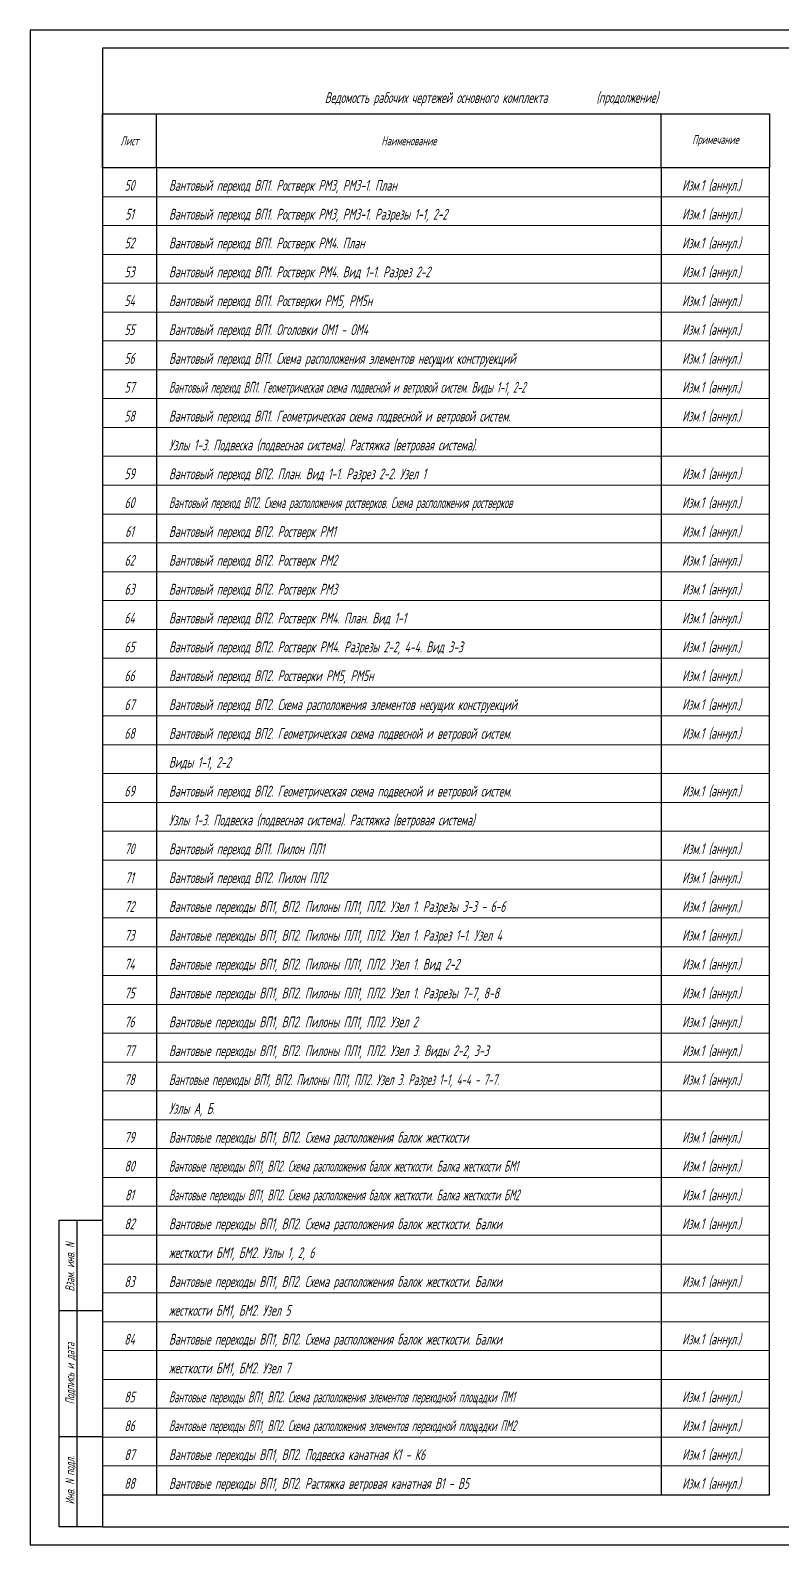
# Model space of a CAD drawing. Header units: millimetres. Extents: x 36 to 630, y 0 to 420.
# Drawn here: x 36.2 to 244.6, y 0.2 to 420.2 of the extents above; entities that cross this region are included whole.
import ezdxf
from ezdxf.enums import TextEntityAlignment as Align

# ---------------------------------------------------------------- set-up
doc = ezdxf.new("R2010")
doc.units = ezdxf.units.MM
doc.layers.add('Рамка', color=7, linetype='Continuous', lineweight=30)
doc.styles.add('ГОСТ_НИПИ', font='gost_nipi.shx', dxfattribs={"width": 0.8, "oblique": 15, "height": 2.5})

# ---------------------------------------------------------------- blocks, each defined once
blk = doc.blocks.new('*U15')
at = {"lineweight": 30}
for p, q in [((-581, 5), (-581, 90)), ((-586, 65), (-574, 65)), ((-586, 30), (-574, 30))]:
    blk.add_line(p, q, dxfattribs=at)
blk.add_lwpolyline([(-594, 0), (0, 0), (0, 420), (-594, 420)], close=True)
blk.add_lwpolyline([(-574, 5), (-586, 5), (-586, 90), (-574, 90)], dxfattribs=at)
at = {"layer": 'Рамка', "lineweight": 30}
blk.add_lwpolyline([(-574, 5), (-5, 5), (-5, 415), (-574, 415)], close=True, dxfattribs=at)
at = {"lineweight": 20, "style": 'ГОСТ_НИПИ', "oblique": 15, "width": 0.8}
blk.add_text('Взам. инв. N', height=2.5, rotation=90, dxfattribs=at).set_placement((-581, 76.98), align=Align.BOTTOM_CENTER)
at = {"style": 'ГОСТ_НИПИ', "oblique": 15, "width": 0.8}
for s, p in [('Подпись и дата', (-581, 47.5)), ('Инв. N подл.', (-581, 17.87))]:
    blk.add_text(s, height=2.5, rotation=90, dxfattribs=at).set_placement(p, align=Align.BOTTOM_CENTER)
at = {"style": 'ГОСТ_НИПИ', "oblique": 15}
for tag, p in [('ОБОЗНАЧЕНИЕ_ДОКУМЕНТА', (-65, 55)), ('ПРОЕКТ_(НАИМЕНОВАНИЕ)_1', (-64.88, 46.91)), ('ПРОЕКТ_(НАИМЕНОВАНИЕ)_2', (-65, 42.59)), ('ПРОЕКТ_(НАИМЕНОВАНИЕ)_3', (-65, 38.3)), ('ОБЪЕКТ_(НАИМЕНОВАНИЕ)_1', (-90, 31.86)), ('ОБЪЕКТ_(НАИМЕНОВАНИЕ)_2', (-90, 27.57)), ('СТАДИЯ', (-47.5, 25)), ('ЛИСТ', (-32.1, 25.09)), ('ЛИСТОВ', (-15.05, 25)), ('ОБЪЕКТ_(НАИМЕНОВАНИЕ)_3', (-90, 23.47)), ('ЧЕРТЕЖ_(НАИМЕНОВАНИЕ)_1', (-90, 17.06)), ('ЧЕРТЕЖ_(НАИМЕНОВАНИЕ)_2', (-90, 12.83)), ('ПРЕДПРИЯТИЕ_1', (-30, 12.5)), ('ЧЕРТЕЖ_(НАИМЕНОВАНИЕ)_3', (-90, 8.58))]:
    blk.add_attdef(tag, text='', height=2.5, dxfattribs=at).set_placement(p, align=Align.MIDDLE_CENTER)
for tag, p in [('ХАРАКТЕР_РАБОТЫ_1', (-189.1, 30)), ('ФАМИЛИЯ_1', (-169.1, 30)), ('ХАРАКТЕР_РАБОТЫ_2', (-189.1, 25)), ('ФАМИЛИЯ_2', (-169.1, 25)), ('ХАРАКТЕР_РАБОТЫ_3', (-189.1, 20)), ('ФАМИЛИЯ_3', (-169.1, 20)), ('ХАРАКТЕР_РАБОТЫ_4', (-189.1, 15)), ('ФАМИЛИЯ_4', (-169.1, 15)), ('ХАРАКТЕР_РАБОТЫ_5', (-189.1, 10)), ('ФАМИЛИЯ_5', (-169.1, 10)), ('ХАРАКТЕР_РАБОТЫ_6', (-189.1, 5)), ('ФАМИЛИЯ_6', (-169.1, 5))]:
    blk.add_attdef(tag, text='', height=2.5, dxfattribs=at).set_placement(p, align=Align.BOTTOM_LEFT)
blk.add_attdef('ФОРМАТ', text='', height=2.5, dxfattribs=at).set_placement((-28.49, 4.08), align=Align.TOP_LEFT)
blk = doc.blocks.new('*U16')
at = {"lineweight": 30}
for p, q in [((0, 0), (185, 0)), ((0, -15), (0, 0)), ((15, -15), (15, 0)), ((155, -15), (155, 0)), ((185, 0), (185, -15)), ((15, -15), (0, -15)), ((0, -15), (0, -23)), ((155, -15), (15, -15)), ((15, -15), (15, -23)), ((185, -15), (155, -15)), ((155, -15), (155, -23)), ((185, -23), (185, -15)), ((0, -23), (0, -31)), ((15, -23), (15, -31)), ((155, -23), (155, -31)), ((185, -31), (185, -23)), ((0, -31), (0, -39)), ((15, -31), (15, -39)), ((155, -31), (155, -39)), ((185, -39), (185, -31)), ((0, -39), (0, -47)), ((15, -39), (15, -47)), ((155, -39), (155, -47)), ((185, -47), (185, -39)), ((0, -47), (0, -55)), ((15, -47), (15, -55)), ((155, -47), (155, -55)), ((185, -55), (185, -47)), ((0, -55), (0, -63)), ((15, -55), (15, -63)), ((155, -55), (155, -63)), ((185, -63), (185, -55)), ((0, -63), (0, -71)), ((15, -63), (15, -71)), ((155, -63), (155, -71)), ((185, -71), (185, -63)), ((0, -71), (0, -79)), ((15, -71), (15, -79)), ((155, -71), (155, -79)), ((185, -79), (185, -71)), ((0, -79), (0, -87)), ((15, -79), (15, -87)), ((155, -79), (155, -87)), ((185, -87), (185, -79)), ((0, -87), (0, -95)), ((15, -87), (15, -95)), ((155, -87), (155, -95)), ((185, -95), (185, -87)), ((0, -95), (0, -103)), ((15, -95), (15, -103)), ((155, -95), (155, -103)), ((185, -103), (185, -95)), ((0, -103), (0, -111)), ((15, -103), (15, -111)), ((155, -103), (155, -111)), ((185, -111), (185, -103)), ((0, -111), (0, -119)), ((15, -111), (15, -119)), ((155, -111), (155, -119)), ((185, -119), (185, -111)), ((0, -119), (0, -127)), ((15, -119), (15, -127)), ((155, -119), (155, -127)), ((185, -127), (185, -119)), ((0, -127), (0, -135)), ((15, -127), (15, -135)), ((155, -127), (155, -135)), ((185, -135), (185, -127)), ((0, -135), (0, -143)), ((15, -135), (15, -143)), ((155, -135), (155, -143)), ((185, -143), (185, -135)), ((0, -143), (0, -151)), ((15, -143), (15, -151)), ((155, -143), (155, -151)), ((185, -151), (185, -143)), ((0, -151), (0, -159)), ((15, -151), (15, -159)), ((155, -151), (155, -159)), ((185, -159), (185, -151)), ((0, -159), (0, -167)), ((15, -159), (15, -167)), ((155, -159), (155, -167)), ((185, -167), (185, -159)), ((0, -167), (0, -175)), ((15, -167), (15, -175)), ((155, -167), (155, -175)), ((185, -175), (185, -167)), ((0, -175), (0, -183)), ((15, -175), (15, -183)), ((155, -175), (155, -183)), ((185, -183), (185, -175)), ((0, -183), (0, -191)), ((15, -183), (15, -191)), ((155, -183), (155, -191)), ((185, -191), (185, -183)), ((0, -191), (0, -199)), ((15, -191), (15, -199)), ((155, -191), (155, -199)), ((185, -199), (185, -191)), ((0, -199), (0, -207)), ((15, -199), (15, -207)), ((155, -199), (155, -207)), ((185, -207), (185, -199)), ((0, -207), (0, -215)), ((15, -207), (15, -215)), ((155, -207), (155, -215)), ((185, -215), (185, -207)), ((0, -215), (0, -223)), ((15, -215), (15, -223)), ((155, -215), (155, -223)), ((185, -223), (185, -215)), ((0, -223), (0, -231)), ((15, -223), (15, -231)), ((155, -223), (155, -231)), ((185, -231), (185, -223)), ((0, -231), (0, -239)), ((15, -231), (15, -239)), ((155, -231), (155, -239)), ((185, -239), (185, -231)), ((0, -239), (0, -247)), ((15, -239), (15, -247)), ((155, -239), (155, -247)), ((185, -247), (185, -239)), ((0, -247), (0, -255)), ((15, -247), (15, -255)), ((155, -247), (155, -255)), ((185, -255), (185, -247)), ((0, -255), (0, -263)), ((15, -255), (15, -263)), ((155, -255), (155, -263)), ((185, -263), (185, -255)), ((0, -263), (0, -271)), ((15, -263), (15, -271)), ((155, -263), (155, -271)), ((185, -271), (185, -263)), ((0, -271), (0, -279)), ((15, -271), (15, -279)), ((155, -271), (155, -279)), ((185, -279), (185, -271)), ((0, -279), (0, -287)), ((15, -279), (15, -287)), ((155, -279), (155, -287)), ((185, -287), (185, -279)), ((0, -287), (0, -295)), ((15, -287), (15, -295)), ((155, -287), (155, -295)), ((185, -295), (185, -287)), ((0, -295), (0, -303)), ((15, -295), (15, -303)), ((155, -295), (155, -303)), ((185, -303), (185, -295)), ((0, -303), (0, -311)), ((15, -303), (15, -311)), ((155, -303), (155, -311)), ((185, -311), (185, -303)), ((0, -311), (0, -319)), ((15, -311), (15, -319)), ((155, -311), (155, -319)), ((185, -319), (185, -311)), ((0, -319), (0, -327)), ((15, -319), (15, -327)), ((155, -319), (155, -327)), ((185, -327), (185, -319)), ((0, -327), (0, -335)), ((15, -327), (15, -335)), ((155, -327), (155, -335)), ((185, -335), (185, -327)), ((0, -335), (0, -343)), ((15, -335), (15, -343)), ((155, -335), (155, -343)), ((185, -343), (185, -335)), ((0, -343), (0, -351)), ((15, -343), (15, -351)), ((155, -343), (155, -351)), ((185, -351), (185, -343)), ((0, -351), (0, -359)), ((15, -351), (15, -359)), ((155, -351), (155, -359)), ((185, -359), (185, -351)), ((0, -359), (0, -367)), ((15, -359), (15, -367)), ((155, -359), (155, -367)), ((185, -367), (185, -359)), ((0, -367), (0, -375)), ((15, -367), (15, -375)), ((155, -367), (155, -375)), ((185, -375), (185, -367)), ((0, -375), (0, -383)), ((0, -375), (0, -383)), ((15, -375), (15, -383)), ((15, -375), (15, -383)), ((155, -375), (155, -383)), ((155, -375), (155, -383)), ((185, -383), (185, -375)), ((185, -383), (185, -375)), ((0, -383), (185, -383))]:
    blk.add_line(p, q, dxfattribs=at)
at = {"lineweight": 20}
for p, q in [((0, -23), (185, -23)), ((0, -31), (185, -31)), ((0, -31), (185, -31)), ((0, -39), (185, -39)), ((0, -39), (185, -39)), ((0, -47), (185, -47)), ((0, -47), (185, -47)), ((0, -55), (185, -55)), ((0, -55), (185, -55)), ((0, -63), (185, -63)), ((0, -63), (185, -63)), ((0, -71), (185, -71)), ((0, -71), (185, -71)), ((0, -79), (185, -79)), ((0, -79), (185, -79)), ((0, -87), (185, -87)), ((0, -87), (185, -87)), ((0, -95), (185, -95)), ((0, -95), (185, -95)), ((0, -103), (185, -103)), ((0, -103), (185, -103)), ((0, -111), (185, -111)), ((0, -111), (185, -111)), ((0, -119), (185, -119)), ((0, -119), (185, -119)), ((0, -127), (185, -127)), ((0, -127), (185, -127)), ((0, -135), (185, -135)), ((0, -135), (185, -135)), ((0, -143), (185, -143)), ((0, -143), (185, -143)), ((0, -151), (185, -151)), ((0, -151), (185, -151)), ((0, -159), (185, -159)), ((0, -159), (185, -159)), ((0, -167), (185, -167)), ((0, -167), (185, -167)), ((0, -175), (185, -175)), ((0, -175), (185, -175)), ((0, -183), (185, -183)), ((0, -183), (185, -183)), ((0, -191), (185, -191)), ((0, -191), (185, -191)), ((0, -199), (185, -199)), ((0, -199), (185, -199)), ((0, -207), (185, -207)), ((0, -207), (185, -207)), ((0, -215), (185, -215)), ((0, -215), (185, -215)), ((0, -223), (185, -223)), ((0, -223), (185, -223)), ((0, -231), (185, -231)), ((0, -231), (185, -231)), ((0, -239), (185, -239)), ((0, -239), (185, -239)), ((0, -247), (185, -247)), ((0, -247), (185, -247)), ((0, -255), (185, -255)), ((0, -255), (185, -255)), ((0, -263), (185, -263)), ((0, -263), (185, -263)), ((0, -271), (185, -271)), ((0, -271), (185, -271)), ((0, -279), (185, -279)), ((0, -279), (185, -279)), ((0, -287), (185, -287)), ((0, -287), (185, -287)), ((0, -295), (185, -295)), ((0, -295), (185, -295)), ((0, -303), (185, -303)), ((0, -303), (185, -303)), ((0, -311), (185, -311)), ((0, -311), (185, -311)), ((0, -319), (185, -319)), ((0, -319), (185, -319)), ((0, -327), (185, -327)), ((0, -327), (185, -327)), ((0, -335), (185, -335)), ((0, -335), (185, -335)), ((0, -343), (185, -343)), ((0, -343), (185, -343)), ((0, -351), (185, -351)), ((0, -351), (185, -351)), ((0, -359), (185, -359)), ((0, -359), (185, -359)), ((0, -367), (185, -367)), ((0, -367), (185, -367)), ((0, -375), (185, -375)), ((0, -375), (185, -375)), ((0, -383), (185, -383))]:
    blk.add_line(p, q, dxfattribs=at)
at = {"lineweight": 20, "attachment_point": 5, "style": 'ГОСТ_НИПИ'}
for s, insert, char_height, width in [('Ведомость рабочих чертежей основного комплекта', (92.55, 4.08), 3, 185.0978), ('Лист', (7.5, -7.5), 2.5, 15), ('Наименование', (85, -7.5), 2.5, 140), ('Примечание', (170, -7.5), 2.5, 30)]:
    blk.add_mtext(s, dxfattribs=dict(at, insert=insert, char_height=char_height, width=width))

msp = doc.modelspace()

# ---------------------------------------------------------------- block references
for name, p in [('*U15', (630.2, 0.2)), ('*U16', (56.2, 397.05))]:
    msp.add_blockref(name, p)

# ---------------------------------------------------------------- texts
at = {"style": 'ГОСТ_НИПИ', "oblique": 15, "width": 0.8}
for s, p in [('(продолжение)', (193.16, 400.08)), ('Изм.1 (аннул.)', (216.97, 375.73)), ('Изм.1 (аннул.)', (216.97, 367.73)), ('Изм.1 (аннул.)', (216.97, 359.73)), ('Изм.1 (аннул.)', (216.97, 351.73)), ('Изм.1 (аннул.)', (216.97, 343.73)), ('Изм.1 (аннул.)', (216.97, 335.73)), ('Изм.1 (аннул.)', (216.97, 327.73)), ('Изм.1 (аннул.)', (216.97, 319.73)), ('Изм.1 (аннул.)', (216.97, 311.73)), ('Изм.1 (аннул.)', (216.97, 295.73)), ('Изм.1 (аннул.)', (216.97, 287.73)), ('Изм.1 (аннул.)', (216.97, 279.73)), ('Изм.1 (аннул.)', (216.97, 271.73)), ('Изм.1 (аннул.)', (216.97, 263.73)), ('Изм.1 (аннул.)', (216.97, 255.73)), ('Изм.1 (аннул.)', (216.97, 247.73)), ('Изм.1 (аннул.)', (216.97, 239.73)), ('Изм.1 (аннул.)', (216.97, 231.73)), ('Изм.1 (аннул.)', (216.97, 223.73)), ('Изм.1 (аннул.)', (216.97, 207.73)), ('Изм.1 (аннул.)', (216.97, 191.73)), ('Изм.1 (аннул.)', (216.97, 183.73)), ('Изм.1 (аннул.)', (216.97, 175.73)), ('Изм.1 (аннул.)', (216.97, 167.73)), ('Изм.1 (аннул.)', (216.97, 159.73)), ('Изм.1 (аннул.)', (216.97, 151.73)), ('Изм.1 (аннул.)', (216.97, 143.73)), ('Изм.1 (аннул.)', (216.97, 135.73)), ('Изм.1 (аннул.)', (216.97, 127.73)), ('Изм.1 (аннул.)', (216.97, 111.73)), ('Изм.1 (аннул.)', (216.97, 103.73)), ('Изм.1 (аннул.)', (216.97, 95.73)), ('Изм.1 (аннул.)', (216.97, 87.73)), ('Изм.1 (аннул.)', (216.97, 71.73)), ('Изм.1 (аннул.)', (216.97, 55.73)), ('Изм.1 (аннул.)', (216.97, 39.73)), ('Изм.1 (аннул.)', (216.97, 31.73)), ('Изм.1 (аннул.)', (216.97, 23.73)), ('Изм.1 (аннул.)', (216.97, 15.73))]:
    msp.add_text(s, height=3, dxfattribs=at).set_placement(p)
at = {"linetype": 'Continuous', "style": 'ГОСТ_НИПИ', "oblique": 15, "width": 0.8}
for s, p in [('50', (63.7, 375.69)), ('51', (63.7, 367.69)), ('52', (63.7, 359.69)), ('53', (63.7, 351.69)), ('54', (63.7, 343.69)), ('55', (63.7, 335.69)), ('56', (63.7, 327.69)), ('57', (63.7, 319.69)), ('58', (63.7, 311.69)), ('59', (63.7, 295.69)), ('60', (63.7, 287.69)), ('61', (63.7, 279.69)), ('62', (63.7, 271.69)), ('63', (63.7, 263.69)), ('64', (63.7, 255.69)), ('65', (63.7, 247.69)), ('66', (63.7, 239.69)), ('67', (63.7, 231.69)), ('68', (63.7, 223.69)), ('69', (63.7, 207.69)), ('70', (63.7, 191.69)), ('71', (63.7, 183.69)), ('72', (63.7, 175.69)), ('73', (63.7, 167.69)), ('74', (63.7, 159.69)), ('75', (63.7, 151.69)), ('76', (63.7, 143.69)), ('77', (63.7, 135.69)), ('78', (63.7, 127.69)), ('79', (63.7, 111.69)), ('80', (63.7, 103.69)), ('81', (63.7, 95.69)), ('82', (63.7, 87.69)), ('83', (63.7, 71.69)), ('84', (63.7, 55.69)), ('85', (63.7, 39.69)), ('86', (63.7, 31.69)), ('87', (63.7, 23.69)), ('88', (63.7, 15.69))]:
    msp.add_text(s, height=3, dxfattribs=at).set_placement(p, align=Align.CENTER)
at = {"linetype": 'Continuous', "style": 'ГОСТ_НИПИ', "oblique": 15}
for s, width, p in [('Вантовый переход ВП1. Ростверк РМ3, РМ3-1. План ', 0.8, (74.65, 375.69)), ('Вантовый переход ВП1. Ростверк РМ3, РМ3-1. Разрезы 1-1, 2-2 ', 0.8, (74.65, 367.69)), ('Вантовый переход ВП1. Ростверк РМ4. План ', 0.8, (74.65, 359.69)), ('Вантовый переход ВП1. Ростверк РМ4. Вид 1-1. Разрез 2-2 ', 0.8, (74.65, 351.69)), ('Вантовый переход ВП1. Ростверки РМ5, РМ5н ', 0.8, (74.65, 343.69)), ('Вантовый переход ВП1. Оголовки ОМ1 - ОМ4 ', 0.8, (74.65, 335.69)), ('Вантовый переход ВП1. Схема расположения элементов несущих конструекций ', 0.8, (74.65, 327.69)), ('Вантовый переход ВП1. Геометрическая схема подвесной и ветровой систем. Виды 1-1, 2-2', 0.7, (74.65, 319.69)), ('Вантовый переход ВП1. Геометрическая схема подвесной и ветровой систем. ', 0.8, (74.65, 311.69)), ('Узлы 1-3. Подвеска (подвесная система). Растяжка (ветровая система).  ', 0.8, (74.65, 303.69)), ('Вантовый переход ВП2. План. Вид 1-1. Разрез 2-2. Узел 1  ', 0.8, (74.65, 295.69)), ('Вантовый переход ВП2. Схема расположения ростверков. Схема расположения ростверков ', 0.7, (74.65, 287.69)), ('Вантовый переход ВП2. Ростверк РМ1 ', 0.8, (74.65, 279.69)), ('Вантовый переход ВП2. Ростверк РМ2 ', 0.8, (74.65, 271.69)), ('Вантовый переход ВП2. Ростверк РМ3 ', 0.8, (74.65, 263.69)), ('Вантовый переход ВП2. Ростверк РМ4. План. Вид 1-1 ', 0.8, (74.65, 255.69)), ('Вантовый переход ВП2. Ростверк РМ4. Разрезы 2-2, 4-4. Вид 3-3 ', 0.8, (74.65, 247.69)), ('Вантовый переход ВП2. Ростверки РМ5, РМ5н ', 0.8, (74.65, 239.69)), ('Вантовый переход ВП2. Схема расположения элементов несущих конструекций ', 0.8, (74.65, 231.69)), ('Вантовый переход ВП2. Геометрическая схема подвесной и ветровой систем. ', 0.8, (74.65, 223.69)), ('Виды 1-1, 2-2 ', 0.8, (74.65, 215.69)), ('Вантовый переход ВП2. Геометрическая схема подвесной и ветровой систем. ', 0.8, (74.65, 207.69)), ('Узлы 1-3. Подвеска (подвесная система). Растяжка (ветровая система) ', 0.8, (74.65, 199.69)), ('Вантовый переход ВП1. Пилон ПЛ1 ', 0.8, (74.65, 191.69)), ('Вантовый переход ВП2. Пилон ПЛ2 ', 0.8, (74.65, 183.69)), ('Вантовые переходы ВП1, ВП2. Пилоны ПЛ1, ПЛ2. Узел 1. Разрезы 3-3 - 6-6 ', 0.8, (74.65, 175.69)), ('Вантовые переходы ВП1, ВП2. Пилоны ПЛ1, ПЛ2. Узел 1. Разрез 1-1. Узел 4 ', 0.8, (74.65, 167.69)), ('Вантовые переходы ВП1, ВП2. Пилоны ПЛ1, ПЛ2. Узел 1. Вид 2-2 ', 0.8, (74.65, 159.69)), ('Вантовые переходы ВП1, ВП2. Пилоны ПЛ1, ПЛ2. Узел 1. Разрезы 7-7, 8-8 ', 0.8, (74.65, 151.69)), ('Вантовые переходы ВП1, ВП2. Пилоны ПЛ1, ПЛ2. Узел 2 ', 0.8, (74.65, 143.69)), ('Вантовые переходы ВП1, ВП2. Пилоны ПЛ1, ПЛ2. Узел 3. Виды 2-2, 3-3 ', 0.8, (74.65, 135.69)), ('Вантовые переходы ВП1, ВП2. Пилоны ПЛ1, ПЛ2. Узел 3. Разрез 1-1, 4-4 - 7-7. ', 0.75, (74.65, 127.69)), ('Узлы А, Б. ', 0.8, (74.65, 119.69)), ('Вантовые переходы ВП1, ВП2. Схема расположения балок жесткости ', 0.8, (74.65, 111.69)), ('Вантовые переходы ВП1, ВП2. Схема расположения балок жесткости. Балка жесткости БМ1 ', 0.7, (74.65, 103.69)), ('Вантовые переходы ВП1, ВП2. Схема расположения балок жесткости. Балка жесткости БМ2 ', 0.7, (74.65, 95.69)), ('Вантовые переходы ВП1, ВП2. Схема расположения балок жесткости. Балки ', 0.8, (74.65, 87.69)), ('жесткости БМ1, БМ2. Узлы 1, 2, 6 ', 0.8, (74.65, 79.69)), ('Вантовые переходы ВП1, ВП2. Схема расположения балок жесткости. Балки ', 0.8, (74.65, 71.69)), ('жесткости БМ1, БМ2. Узел 5 ', 0.8, (74.65, 63.69)), ('Вантовые переходы ВП1, ВП2. Схема расположения балок жесткости. Балки ', 0.8, (74.65, 55.69)), ('жесткости БМ1, БМ2. Узел 7 ', 0.8, (74.65, 47.69)), ('Вантовые переходы ВП1, ВП2. Схема расположения элементов переходной площадки ПМ1 ', 0.7, (74.65, 39.69)), ('Вантовые переходы ВП1, ВП2. Схема расположения элементов переходной площадки ПМ2 ', 0.7, (74.65, 31.69)), ('Вантовые переходы ВП1, ВП2. Подвеска канатная К1 - К6 ', 0.8, (74.65, 23.69)), ('Вантовые переходы ВП1, ВП2. Растяжка ветровая канатная В1 - В5 ', 0.8, (74.65, 15.69))]:
    msp.add_text(s, height=3, dxfattribs=dict(at, width=width)).set_placement(p)

doc.saveas('drawing.dxf')
